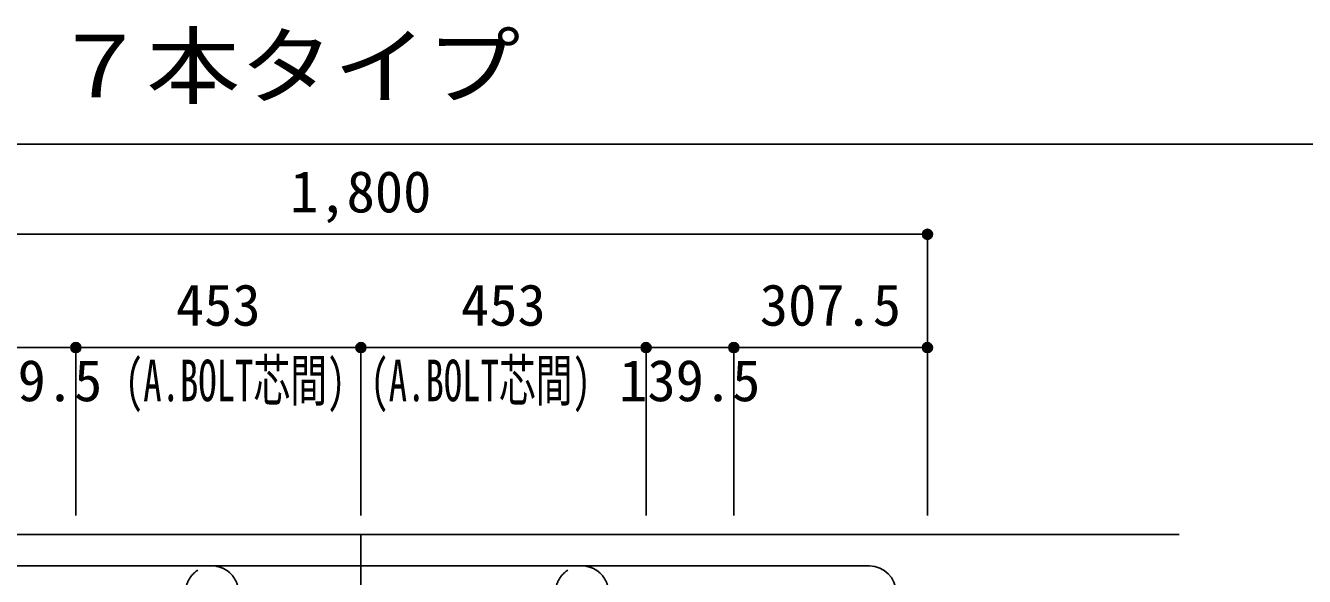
# Model space of a CAD drawing. Units: millimetres at full size, sheet at 1:30. Extents: x -5973 to 5954, y -4195 to 4201.
# Drawn here: x -4829 to -2797, y -909 to -33 of the extents above; entities that cross this region are included whole.
import ezdxf
from ezdxf.enums import TextEntityAlignment as Align

# ---------------------------------------------------------------- set-up
doc = ezdxf.new("R2010")
doc.units = ezdxf.units.MM
doc.header["$LTSCALE"] = 30
doc.header["$PDMODE"] = 32
doc.header["$PDSIZE"] = 15
doc.linetypes.add('CHAIN1', pattern=[8, 5, -1, 1, -1])
doc.linetypes.add('DASHED2', pattern=[3, 2, -1])
for name, color, linetype in [('0-1_躯体線', 2, 'Continuous'), ('0-4_フープ筋', 7, 'Continuous'), ('0-7_文字', 4, 'Continuous'), ('0-C', 7, 'DASHED2'), ('0-D_寸法', 4, 'Continuous'), ('6-7_文字', 7, 'Continuous'), ('F-0_枠', 6, 'Continuous')]:
    doc.layers.add(name, color=color, linetype=linetype)
doc.styles.add('ＭＳ ゴシック', font='')
doc.styles.get('ＭＳ ゴシック').set_extended_font_data('MS Gothic')

msp = doc.modelspace()

# ---------------------------------------------------------------- linework, layer by layer
at = {"layer": '0-1_躯体線'}
msp.add_line((-2995.8, -842.16), (-5195.8, -842.16), dxfattribs=at)
at = {"layer": '0-4_フープ筋'}
msp.add_line((-5103.8, -892.16), (-3487.8, -892.16), dxfattribs=at)
msp.add_arc((-3487.8, -934.16), 42, 0, 90, dxfattribs=at)
at = {"layer": '0-C'}
for centre in [(-4532.3, -934.16), (-3944.5, -934.16)]:
    msp.add_arc(centre, 42, 0, 180, dxfattribs=at)
at = {"layer": '0-D_寸法'}
for p, q in [((-5195.8, -365.12), (-3395.8, -365.12)), ((-5195.8, -365.12), (-3395.8, -365.12)), ((-3395.8, -365.12), (-3395.8, -545.12)), ((-4748.8, -545.12), (-4888.3, -545.12)), ((-4295.8, -545.12), (-4748.8, -545.12)), ((-4748.8, -545.12), (-4748.8, -812.16)), ((-3842.8, -545.12), (-4295.8, -545.12)), ((-4295.8, -545.12), (-4295.8, -812.16)), ((-3703.3, -545.12), (-3842.8, -545.12)), ((-3842.8, -545.12), (-3842.8, -812.16)), ((-3395.8, -545.12), (-3703.3, -545.12)), ((-3703.3, -545.12), (-3703.3, -812.16)), ((-3395.8, -545.12), (-3395.8, -812.16))]:
    msp.add_line(p, q, dxfattribs=at)
at = {"layer": '0-D_寸法', "linetype": 'CHAIN1'}
msp.add_line((-4295.8, -842.16), (-4295.8, -3042.16), dxfattribs=at)
at = {"layer": '0-D_寸法'}
for centre, radius in [((-3395.8, -365.12), 8), ((-3395.8, -365.12), 7.2), ((-3395.8, -365.12), 6.4), ((-3395.8, -365.12), 5.6), ((-3395.8, -365.12), 4.8), ((-3395.8, -365.12), 4), ((-3395.8, -365.12), 3.2), ((-3395.8, -365.12), 2.4), ((-3395.8, -365.12), 1.6), ((-3395.8, -365.12), 0.8), ((-4748.8, -545.12), 8), ((-4748.8, -545.12), 7.2), ((-4748.8, -545.12), 6.4), ((-4748.8, -545.12), 5.6), ((-4748.8, -545.12), 4.8), ((-4748.8, -545.12), 4), ((-4748.8, -545.12), 3.2), ((-4748.8, -545.12), 2.4), ((-4748.8, -545.12), 1.6), ((-4748.8, -545.12), 0.8), ((-4295.8, -545.12), 8), ((-4295.8, -545.12), 7.2), ((-4295.8, -545.12), 6.4), ((-4295.8, -545.12), 5.6), ((-4295.8, -545.12), 4.8), ((-4295.8, -545.12), 4), ((-4295.8, -545.12), 3.2), ((-4295.8, -545.12), 2.4), ((-4295.8, -545.12), 1.6), ((-4295.8, -545.12), 0.8), ((-3842.8, -545.12), 8), ((-3842.8, -545.12), 7.2), ((-3842.8, -545.12), 6.4), ((-3842.8, -545.12), 5.6), ((-3842.8, -545.12), 4.8), ((-3842.8, -545.12), 4), ((-3842.8, -545.12), 3.2), ((-3842.8, -545.12), 2.4), ((-3842.8, -545.12), 1.6), ((-3842.8, -545.12), 0.8), ((-3703.3, -545.12), 8), ((-3703.3, -545.12), 7.2), ((-3703.3, -545.12), 6.4), ((-3703.3, -545.12), 5.6), ((-3703.3, -545.12), 4.8), ((-3703.3, -545.12), 4), ((-3703.3, -545.12), 3.2), ((-3703.3, -545.12), 2.4), ((-3703.3, -545.12), 1.6), ((-3703.3, -545.12), 0.8), ((-3395.8, -545.12), 8), ((-3395.8, -545.12), 7.2), ((-3395.8, -545.12), 6.4), ((-3395.8, -545.12), 5.6), ((-3395.8, -545.12), 4.8), ((-3395.8, -545.12), 4), ((-3395.8, -545.12), 3.2), ((-3395.8, -545.12), 2.4), ((-3395.8, -545.12), 1.6), ((-3395.8, -545.12), 0.8)]:
    msp.add_circle(centre, radius, dxfattribs=at)
at = {"layer": '0-D_寸法', "color": 7}
for p in [(-3395.8, -365.12), (-4748.8, -545.12), (-4748.8, -545.12), (-4295.8, -545.12), (-4295.8, -545.12), (-3842.8, -545.12), (-3842.8, -545.12), (-3703.3, -545.12), (-3703.3, -545.12), (-3395.8, -545.12), (-3395.8, -545.12)]:
    msp.add_point(p, dxfattribs=at)
at = {"layer": 'F-0_枠', "color": 2}
msp.add_line((-5972.88, -222.05), (3723.6, -222.05), dxfattribs=at)

# ---------------------------------------------------------------- texts
at = {"layer": '0-7_文字', "style": 'ＭＳ ゴシック', "width": 0.65}
for p in [(-4670.8, -650.12), (-4280.8, -650.12)]:
    msp.add_text('(A.BOLT芯間)', height=65.98, dxfattribs=at).set_placement(p, align=Align.BOTTOM_LEFT)
at = {"layer": '0-D_寸法', "style": 'ＭＳ ゴシック'}
for s, p in [('1,800', (-4408.3, -350.12)), ('453', (-4589.8, -530.12)), ('453', (-4136.8, -530.12)), ('307.5', (-3662.05, -530.12)), ('139.5', (-4931.05, -650.12)), ('139.5', (-3885.55, -650.12))]:
    msp.add_text(s, height=65.98, dxfattribs=at).set_placement(p, align=Align.BOTTOM_LEFT)
at = {"layer": '6-7_文字', "color": 2, "style": 'ＭＳ ゴシック', "width": 1.1}
msp.add_text('\u3000\u3000基礎梁主筋\u3000７本タイプ', height=98.97, dxfattribs=at).set_placement((-5972.88, -177.05), align=Align.BOTTOM_LEFT)

doc.saveas('drawing.dxf')
